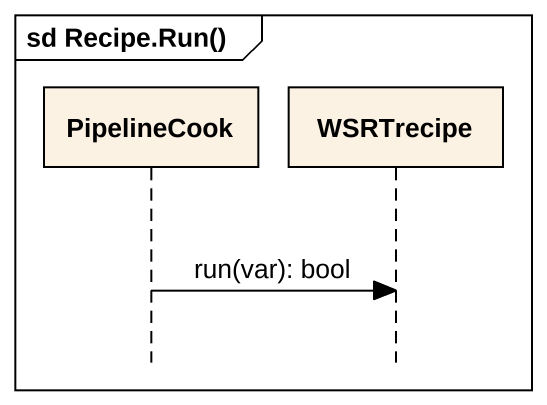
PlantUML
@startuml
mainframe sd Recipe.Run()
hide footbox
participant PipelineCook
participant WSRTrecipe

PipelineCook -> WSRTrecipe : run(var): bool
@enduml
